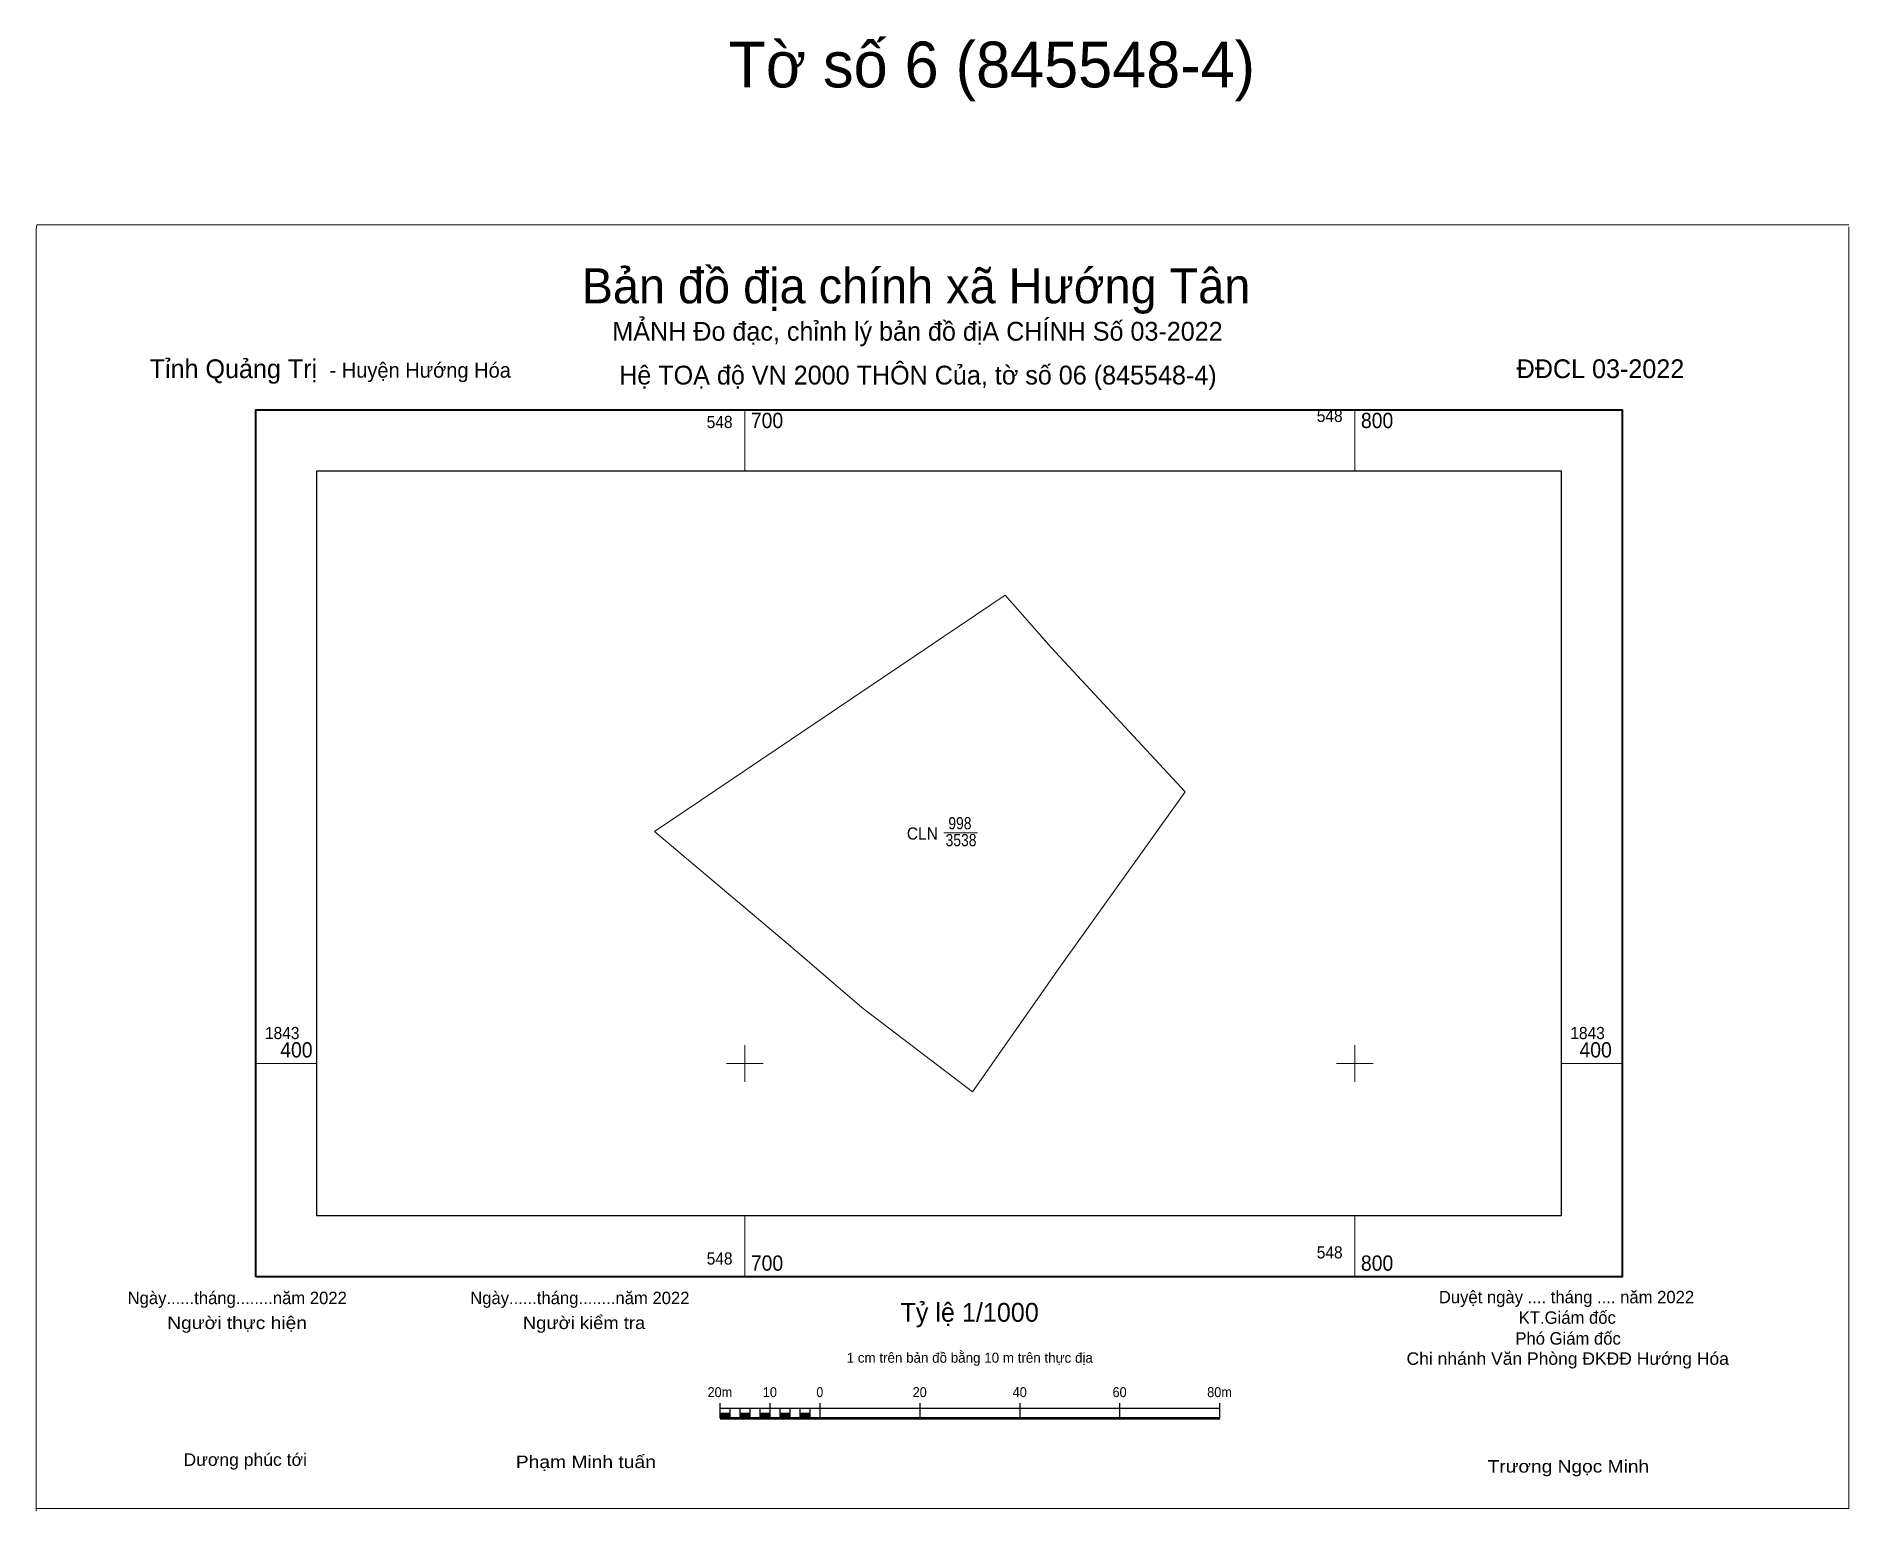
# Model space of a CAD drawing. Header units: metres. Extents: x 548002 to 549129, y 1843327 to 1844585.
# Drawn here: x 548583.9 to 548881, y 1843326.7 to 1843568.3 of the extents above.
import ezdxf
from ezdxf.enums import TextEntityAlignment as Align

# ---------------------------------------------------------------- set-up
doc = ezdxf.new("R2010")
doc.units = ezdxf.units.M
for name, color, linetype, lineweight in [('1', 7, 'Continuous', 13), ('10', 7, 'Continuous', 13), ('11', 7, 'Continuous', 13), ('2', 7, 'Continuous', 25), ('23', 7, 'Continuous', 13), ('36', 7, 'Continuous', 13), ('63', 7, 'Continuous', 13)]:
    doc.layers.add(name, color=color, linetype=linetype, lineweight=lineweight)

msp = doc.modelspace()

# ---------------------------------------------------------------- hatches: boundary and pattern name
at = {"layer": '2'}
for points in [[(548695.98, 1843341.87), (548697.62, 1843341.87), (548697.62, 1843342.69), (548695.98, 1843342.69)], [(548699.26, 1843341.87), (548700.9, 1843341.87), (548700.9, 1843342.69), (548699.26, 1843342.69)], [(548702.54, 1843341.87), (548704.17, 1843341.87), (548704.17, 1843342.69), (548702.54, 1843342.69)], [(548705.81, 1843341.87), (548707.45, 1843341.87), (548707.45, 1843342.69), (548705.81, 1843342.69)], [(548709.09, 1843341.87), (548710.73, 1843341.87), (548710.73, 1843342.69), (548709.09, 1843342.69)]]:
    msp.add_hatch(color=256, dxfattribs=at).paths.add_polyline_path(points)

# ---------------------------------------------------------------- linework, layer by layer
at = {"layer": '1'}
msp.add_line((548707.5, 1843419.23), (548685.2, 1843438.02), dxfattribs=at)
msp.add_lwpolyline([(548772.21, 1843444.52), (548751.75, 1843415.97), (548737.34, 1843395.37)], dxfattribs=at)
at = {"layer": '10'}
msp.add_lwpolyline([(548742.67, 1843476.77), (548750.27, 1843468.11), (548772.21, 1843444.52)], dxfattribs=at)
at = {"layer": '11'}
msp.add_line((548583.96, 1843537.43), (548880.96, 1843537.43), dxfattribs=at)
for points in [[(548583.87, 1843326.73), (548583.87, 1843536.73), (548583.96, 1843537.43)], [(548880.96, 1843537.11), (548880.96, 1843327.11), (548583.96, 1843327.11)]]:
    msp.add_lwpolyline(points, dxfattribs=at)
at = {"layer": '2'}
for p, q in [((548695.98, 1843341.87), (548695.98, 1843344.33)), ((548695.98, 1843343.51), (548777.88, 1843343.51)), ((548697.62, 1843341.87), (548697.62, 1843343.51)), ((548699.26, 1843341.87), (548699.26, 1843343.51)), ((548700.9, 1843341.87), (548700.9, 1843343.51)), ((548702.54, 1843341.87), (548702.54, 1843343.51)), ((548704.17, 1843341.87), (548704.17, 1843344.33)), ((548705.81, 1843341.87), (548705.81, 1843343.51)), ((548707.45, 1843341.87), (548707.45, 1843343.51)), ((548709.09, 1843341.87), (548709.09, 1843343.51)), ((548710.73, 1843341.87), (548710.73, 1843343.51)), ((548712.36, 1843341.87), (548712.36, 1843344.33)), ((548728.74, 1843341.87), (548728.74, 1843344.33)), ((548745.12, 1843341.87), (548745.12, 1843344.33)), ((548761.5, 1843341.87), (548761.5, 1843344.33)), ((548777.88, 1843341.87), (548777.88, 1843344.33))]:
    msp.add_line(p, q, dxfattribs=at)
at = {"layer": '2', "lineweight": 53}
msp.add_line((548695.98, 1843341.87), (548777.88, 1843341.87), dxfattribs=at)
at = {"layer": '2', "lineweight": 13}
for points in [[(548695.98, 1843341.87), (548697.62, 1843341.87), (548697.62, 1843342.69), (548695.98, 1843342.69)], [(548699.26, 1843341.87), (548700.9, 1843341.87), (548700.9, 1843342.69), (548699.26, 1843342.69)], [(548702.54, 1843341.87), (548704.17, 1843341.87), (548704.17, 1843342.69), (548702.54, 1843342.69)], [(548705.81, 1843341.87), (548707.45, 1843341.87), (548707.45, 1843342.69), (548705.81, 1843342.69)], [(548709.09, 1843341.87), (548710.73, 1843341.87), (548710.73, 1843342.69), (548709.09, 1843342.69)]]:
    msp.add_lwpolyline(points, close=True, dxfattribs=at)
at = {"layer": '23'}
msp.add_line((548748.47, 1843470.14), (548750.27, 1843468.11), dxfattribs=at)
at = {"layer": '36'}
msp.add_line((548750.27, 1843468.11), (548772.21, 1843444.52), dxfattribs=at)
msp.add_lwpolyline([(548772.21, 1843444.52), (548751.75, 1843415.97), (548737.34, 1843395.37), (548719.2, 1843409.16), (548707.5, 1843419.23), (548685.2, 1843438.02)], dxfattribs=at)
at = {"layer": '63'}
for p, q in [((548700, 1843497.12), (548700, 1843507.12)), ((548800, 1843497.12), (548800, 1843507.12)), ((548742.67, 1843476.77), (548685.2, 1843438.02)), ((548732.64, 1843437.8), (548738.17, 1843437.8)), ((548700, 1843397), (548700, 1843403)), ((548800, 1843397), (548800, 1843403)), ((548619.86, 1843400), (548629.86, 1843400)), ((548697, 1843400), (548703, 1843400)), ((548797, 1843400), (548803, 1843400)), ((548833.82, 1843400), (548843.82, 1843400)), ((548700, 1843365.06), (548700, 1843375.06)), ((548800, 1843365.06), (548800, 1843375.06))]:
    msp.add_line(p, q, dxfattribs=at)
at = {"layer": '63', "lineweight": 40}
msp.add_lwpolyline([(548619.86, 1843365.06), (548619.86, 1843507.12), (548843.82, 1843507.12), (548843.82, 1843365.06)], close=True, dxfattribs=at)
at = {"layer": '63', "lineweight": 25}
msp.add_lwpolyline([(548629.86, 1843375.06), (548629.86, 1843497.12), (548833.82, 1843497.12), (548833.82, 1843375.06)], close=True, dxfattribs=at)
msp.add_lwpolyline([(548629.86, 1843375.06), (548629.86, 1843497.12), (548833.82, 1843497.12), (548833.82, 1843375.06)], close=True, dxfattribs=at)
msp.add_lwpolyline([(548629.86, 1843375.06), (548629.86, 1843497.12), (548833.82, 1843497.12), (548833.82, 1843375.06)], close=True, dxfattribs=at)

# ---------------------------------------------------------------- texts
at = {"layer": '1'}
for s, width, p in [('CLN', 0.95, (548729.115, 1843436.7)), ('3538', 0.85, (548735.455, 1843435.61)), ('998', 0.85, (548735.27, 1843438.38))]:
    msp.add_text(s, height=2, dxfattribs=dict(at, width=width)).set_placement(p, align=Align.CENTER)
at = {"layer": '2'}
for s, height, p in [('Bản đồ địa chính xã Hướng Tân', 5.74, (548728.07, 1843524.56)), ('MẢNH Đo đạc, chỉnh lý bản đồ địA CHÍNH Số 03-2022', 3.08, (548728.32, 1843518.44)), ('Hệ TOẠ độ VN 2000 THÔN Của, tờ số 06 (845548-4)', 3.08, (548728.385, 1843511.26)), ('Ngày......tháng........năm 2022', 2.04, (548616.81, 1843360.58)), ('Ngày......tháng........năm 2022', 2.04, (548672.97, 1843360.58)), ('Tỷ lệ 1/1000', 3.08, (548736.865, 1843357.7)), ('Duyệt ngày .... tháng .... năm 2022', 2.04, (548834.695, 1843360.72)), ('KT.Giám đốc', 2.04, (548834.825, 1843357.36)), ('Phó Giám đốc', 2.04, (548834.955, 1843353.94)), ('1 cm trên bản đồ bằng 10 m trên thực địa', 1.64, (548736.88, 1843350.98))]:
    msp.add_text(s, height=height, dxfattribs=at).set_placement(p, align=Align.CENTER)
for s, height, p in [('Tỉnh Quảng Trị ', 3.078, (548602.46, 1843512.3)), ('- Huyện Hướng Hóa', 2.456, (548631.94, 1843512.38))]:
    msp.add_text(s, height=height, dxfattribs=at).set_placement(p)
msp.add_text('ĐĐCL 03-2022', height=3.08, dxfattribs=at).set_placement((548854, 1843512.3), align=Align.RIGHT)
for s, height, width, p in [('Người thực hiện', 2.047, 1.15, (548616.79, 1843356.5)), ('Người kiểm tra', 2.047, 1.1, (548673.66, 1843356.5)), ('Chi nhánh Văn Phòng ĐKĐĐ Hướng Hóa', 2.04, 1.05, (548834.895, 1843350.64)), ('20m', 1.638, 0.95, (548695.925, 1843345.34)), ('10', 1.638, 0.95, (548704.12, 1843345.34)), ('0', 1.638, 0.9, (548712.305, 1843345.34)), ('20', 1.638, 0.95, (548728.68, 1843345.34)), ('40', 1.638, 0.95, (548745.08, 1843345.34)), ('60', 1.638, 0.95, (548761.44, 1843345.34)), ('80m', 1.638, 0.95, (548777.825, 1843345.34)), ('Dương phúc tới', 2.047, 1.05, (548618.12, 1843334.08)), ('Phạm Minh tuấn', 2.05, 1.15, (548673.955, 1843333.72)), ('Trương Ngọc Minh', 2.04, 1.15, (548835, 1843332.98))]:
    msp.add_text(s, height=height, dxfattribs=dict(at, width=width)).set_placement(p, align=Align.CENTER)
at = {"layer": '63'}
msp.add_text('Tờ số 6 (845548-4)', height=7.5, dxfattribs=at).set_placement((548740.49, 1843559.94), align=Align.CENTER)
at = {"layer": '63', "width": 0.95}
for p in [(548698, 1843504.12), (548798, 1843505.12), (548798, 1843368.06), (548698, 1843367.06)]:
    msp.add_text('548', height=2, dxfattribs=at).set_placement(p, align=Align.RIGHT)
for s, height, p in [('700', 2.5, (548701, 1843504.12)), ('800', 2.5, (548801, 1843504.12)), ('1843', 2, (548621.36, 1843404)), ('1843', 2, (548621.36, 1843404)), ('1843', 2, (548835.32, 1843404)), ('1843', 2, (548835.32, 1843404)), ('400', 2.5, (548623.86, 1843401)), ('400', 2.5, (548836.82, 1843401)), ('700', 2.5, (548701, 1843366.06)), ('800', 2.5, (548801, 1843366.06))]:
    msp.add_text(s, height=height, dxfattribs=at).set_placement(p)

doc.saveas('drawing.dxf')
